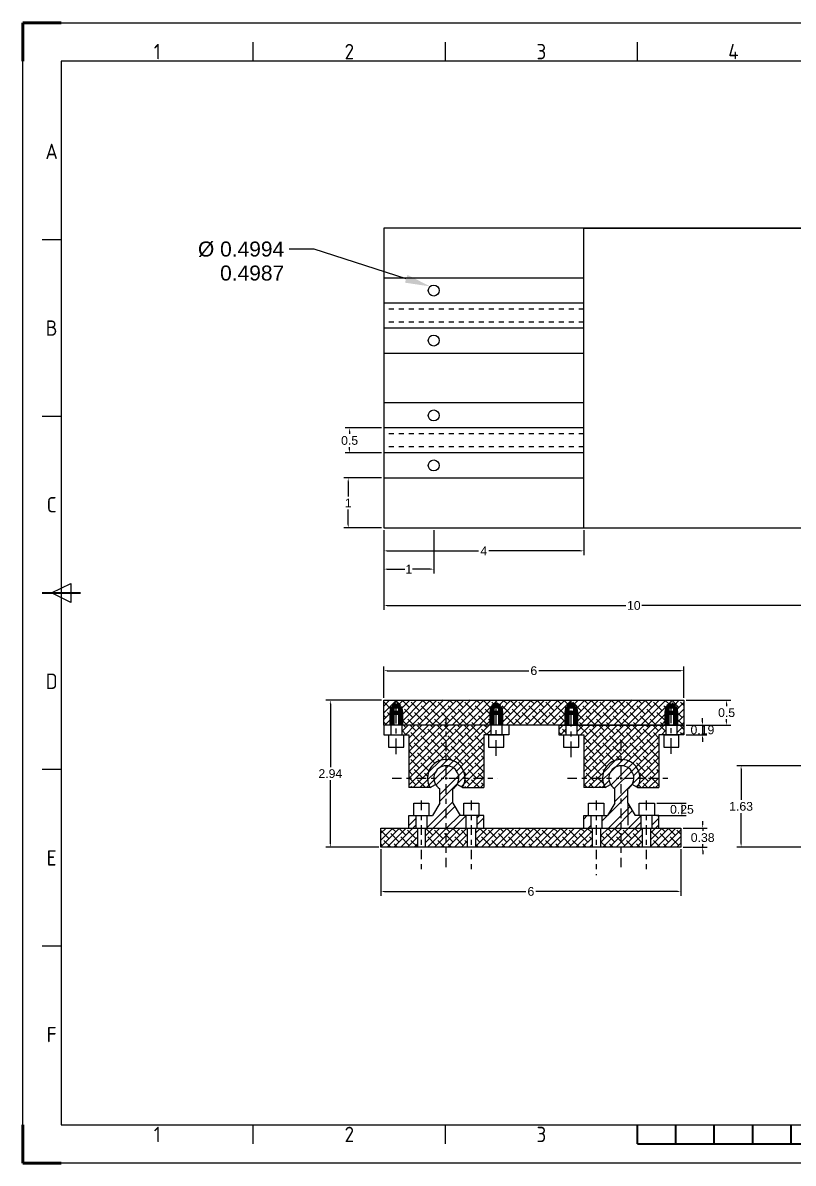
# Model space of a CAD drawing. Header units: inches. Extents: x 2714.6 to 2746.9, y 1797.3 to 1820.1.
# Drawn here: x 2714.63 to 2730.04, y 1797.26 to 1820.07 of the extents above; entities that cross this region are included whole.
import ezdxf
from ezdxf import colors
from ezdxf.entities.mleader import LeaderData, LeaderLine
from ezdxf.enums import TextEntityAlignment as Align
from ezdxf.math import Vec2, Vec3

# ---------------------------------------------------------------- set-up
doc = ezdxf.new("R2010")
doc.units = ezdxf.units.IN
doc.header["$LTSCALE"] = 0.01
for name, pattern in [('CENTER', [50.8, 31.75, -6.35, 6.35, -6.35]), ('CENTER2', [28.575, 19.05, -3.175, 3.175, -3.175]), ('HIDDEN', [9.525, 6.35, -3.175])]:
    doc.linetypes.add(name, pattern=pattern)
doc.layers.add('AM_BOR', color=7, linetype='Continuous', lineweight=50)
for name, color, linetype in [('Center Lines', 160, 'CENTER'), ('HATCH', 7, 'Continuous'), ('Hidden Lines', 240, 'HIDDEN'), ('Line', 7, 'Continuous'), ('Object', 7, 'Continuous')]:
    doc.layers.add(name, color=color, linetype=linetype)
doc.styles.add('ACISOTS', font='isocp.shx')
doc.styles.get("Standard").update_dxf_attribs({"font": 'arial.ttf'})
doc.dimstyles.new('ISO-25', dxfattribs={"dimscale": 0.07, "dimtxt": 2.5, "dimasz": 1, "dimexe": 1.25, "dimexo": 0.625, "dimtad": 0, "dimtih": 1, "dimtoh": 1, "dimdsep": 46, "dimtxsty": 'Standard', "dimcen": 1, "dimadec": 0, "dimazin": 0, "dimtfac": 1, "dimtmove": 0, "dimatfit": 3, "dimfxl": 1, "dimarcsym": 0})
pattern_1 = [(45, (-1.82235, 0), (-0.067351921, 0.067351921), []), (135, (-1.82235, 0), (-0.2020557627, 0.067351921), [0.238125, -0.142875])]

# ---------------------------------------------------------------- blocks, each defined once
blk = doc.blocks.new('*U1')
at = {"layer": 'Center Lines', "color": 0, "linetype": 'CENTER2', "transparency": 16777216}
for p, q in [((0, 0.05), (0, 1.233)), ((-1.085, 0), (-0.05, 0)), ((0.05, 0), (1.033, 0)), ((0, -1.782), (0, -0.05))]:
    blk.add_line(p, q, dxfattribs=at)
at = {"layer": 'Center Lines', "color": 0, "linetype": 'Continuous', "transparency": 16777216}
for p, q in [((-0.025, 0), (0.025, 0)), ((0, -0.025), (0, 0.025))]:
    blk.add_line(p, q, dxfattribs=at)
blk = doc.blocks.new('*U2')
at = {"layer": 'Center Lines', "color": 0, "linetype": 'CENTER2', "transparency": 16777216}
blk.add_line((0, 0.425), (0, -1.046), dxfattribs=at)
blk = doc.blocks.new('*U3')
at = {"layer": 'Center Lines', "color": 0, "linetype": 'CENTER2', "transparency": 16777216}
blk.add_line((0, 0.425), (0, -1.039), dxfattribs=at)
blk = doc.blocks.new('*U9')
at = {"layer": 'Center Lines', "color": 0, "linetype": 'CENTER2', "transparency": 16777216}
for p, q in [((0, 0.05), (0, 0.75)), ((-1.079, 0), (-0.05, 0)), ((0.05, 0), (0.947, 0)), ((0, -1.781), (0, -0.05))]:
    blk.add_line(p, q, dxfattribs=at)
at = {"layer": 'Center Lines', "color": 0, "linetype": 'Continuous', "transparency": 16777216}
for p, q in [((-0.025, 0), (0.025, 0)), ((0, -0.025), (0, 0.025))]:
    blk.add_line(p, q, dxfattribs=at)
blk = doc.blocks.new('*U10')
at = {"layer": 'Center Lines', "color": 0, "linetype": 'CENTER2', "transparency": 16777216}
blk.add_line((0, 0.425), (0, -1.068), dxfattribs=at)
blk = doc.blocks.new('*U11')
at = {"layer": 'Center Lines', "color": 0, "linetype": 'CENTER2', "transparency": 16777216}
blk.add_line((0, 0.425), (0, -1.017), dxfattribs=at)
blk = doc.blocks.new('ISO_A3')
for p, q in [((410, 287), (10, 287)), ((10, 287), (10, 10)), ((10, 10), (410, 10))]:
    blk.add_line(p, q)
at = {"layer": 'AM_BOR'}
for p, q in [((10, 297), (0, 297)), ((0, 297), (0, 287)), ((0, 0), (0, 10)), ((0, 0), (10, 0))]:
    blk.add_line(p, q, dxfattribs=at)
at = {"layer": 'AM_BOR', "color": 1, "lineweight": 25}
for p, q in [((0, 297), (420, 297)), ((0, 0), (0, 297)), ((60, 287), (60, 292)), ((110, 287), (110, 292)), ((160, 287), (160, 292)), ((10, 240.5), (5, 240.5)), ((10, 194.5), (5, 194.5)), ((7.5, 148.5), (12.5, 151)), ((12.5, 146), (7.5, 148.5)), ((12.5, 151), (12.5, 146)), ((10, 102.5), (5, 102.5)), ((10, 56.5), (5, 56.5)), ((60, 5), (60, 10)), ((110, 5), (110, 10)), ((420, 0), (0, 0))]:
    blk.add_line(p, q, dxfattribs=at)
at = {"layer": 'AM_BOR', "color": 2, "lineweight": 35}
for p, q in [((5, 148.5), (15, 148.5)), ((160, 5), (160, 10)), ((170, 5), (170, 10)), ((180, 5), (180, 10)), ((190, 5), (190, 10)), ((200, 5), (200, 10)), ((160, 5), (260, 5))]:
    blk.add_line(p, q, dxfattribs=at)
at = {"layer": 'AM_BOR', "color": 1, "lineweight": 25, "style": 'ACISOTS'}
for s, p in [('1', (35, 289.5)), ('2', (85, 289.5)), ('3', (135, 289.5)), ('4', (185, 289.5)), ('A', (7.5, 263.5)), ('B', (7.5, 217.5)), ('C', (7.5, 171.5)), ('D', (7.5, 125.5)), ('E', (7.5, 79.5)), ('F', (7.5, 33.5)), ('1', (35, 7.5)), ('2', (85, 7.5)), ('3', (135, 7.5))]:
    blk.add_text(s, height=4, dxfattribs=at).set_placement(p, align=Align.MIDDLE)
blk = doc.blocks.new('*D19')
at = {"color": 0, "lineweight": -2, "transparency": 16777216}
for p, q in [((2721.852, 1809.923), (2721.852, 1808.329)), ((2731.852, 1809.923), (2731.852, 1808.329)), ((2721.922, 1808.416), (2726.691, 1808.416)), ((2731.782, 1808.416), (2727.012, 1808.416))]:
    blk.add_line(p, q, dxfattribs=at)
at = {"color": 0, "transparency": 16777216}
for points in [[(2721.922, 1808.428), (2721.922, 1808.405), (2721.852, 1808.416)], [(2731.782, 1808.428), (2731.782, 1808.405), (2731.852, 1808.416)]]:
    blk.add_solid(points, dxfattribs=at)
at = {"layer": 'Defpoints', "color": 0, "transparency": 16777216}
for p in [(2721.852, 1809.967), (2731.852, 1809.967), (2731.852, 1808.416)]:
    blk.add_point(p, dxfattribs=at)
at = {"color": 0, "transparency": 16777216, "insert": (2726.852, 1808.416), "char_height": 0.175, "attachment_point": 5}
blk.add_mtext('10', dxfattribs=at)
blk = doc.blocks.new('*D20')
at = {"color": 0, "lineweight": -2, "transparency": 16777216}
for p, q in [((2721.852, 1809.923), (2721.852, 1809.422)), ((2725.852, 1809.923), (2725.852, 1809.422)), ((2721.922, 1809.509), (2723.748, 1809.509)), ((2725.782, 1809.509), (2723.956, 1809.509))]:
    blk.add_line(p, q, dxfattribs=at)
at = {"color": 0, "transparency": 16777216}
for points in [[(2721.922, 1809.521), (2721.922, 1809.498), (2721.852, 1809.509)], [(2725.782, 1809.521), (2725.782, 1809.498), (2725.852, 1809.509)]]:
    blk.add_solid(points, dxfattribs=at)
at = {"layer": 'Defpoints', "color": 0, "transparency": 16777216}
for p in [(2721.852, 1809.967), (2725.852, 1809.967), (2725.852, 1809.509)]:
    blk.add_point(p, dxfattribs=at)
at = {"color": 0, "transparency": 16777216, "insert": (2723.852, 1809.509), "char_height": 0.175, "attachment_point": 5}
blk.add_mtext('4', dxfattribs=at)
blk = doc.blocks.new('*D21')
at = {"color": 0, "lineweight": -2, "transparency": 16777216}
for p, q in [((2721.852, 1809.923), (2721.852, 1809.056)), ((2722.852, 1809.923), (2722.852, 1809.056)), ((2721.922, 1809.143), (2722.276, 1809.143)), ((2722.782, 1809.143), (2722.428, 1809.143))]:
    blk.add_line(p, q, dxfattribs=at)
at = {"color": 0, "transparency": 16777216}
for points in [[(2721.922, 1809.155), (2721.922, 1809.132), (2721.852, 1809.143)], [(2722.782, 1809.155), (2722.782, 1809.132), (2722.852, 1809.143)]]:
    blk.add_solid(points, dxfattribs=at)
at = {"layer": 'Defpoints', "color": 0, "transparency": 16777216}
for p in [(2721.852, 1809.967), (2722.852, 1809.967), (2722.852, 1809.143)]:
    blk.add_point(p, dxfattribs=at)
at = {"color": 0, "transparency": 16777216, "insert": (2722.352, 1809.143), "char_height": 0.175, "attachment_point": 5}
blk.add_mtext('1', dxfattribs=at)
blk = doc.blocks.new('*D22')
at = {"color": 0, "lineweight": -2, "transparency": 16777216}
for p, q in [((2721.808, 1811.967), (2721.081, 1811.967)), ((2721.169, 1811.897), (2721.169, 1811.85)), ((2721.169, 1811.537), (2721.169, 1811.584)), ((2721.808, 1811.467), (2721.081, 1811.467))]:
    blk.add_line(p, q, dxfattribs=at)
at = {"color": 0, "transparency": 16777216}
for points in [[(2721.157, 1811.897), (2721.18, 1811.897), (2721.169, 1811.967)], [(2721.157, 1811.537), (2721.18, 1811.537), (2721.169, 1811.467)]]:
    blk.add_solid(points, dxfattribs=at)
at = {"layer": 'Defpoints', "color": 0, "transparency": 16777216}
for p in [(2721.169, 1811.967), (2721.852, 1811.967), (2721.852, 1811.467)]:
    blk.add_point(p, dxfattribs=at)
at = {"color": 0, "transparency": 16777216, "insert": (2721.169, 1811.717), "char_height": 0.175, "attachment_point": 5}
blk.add_mtext('0.5', dxfattribs=at)
blk = doc.blocks.new('*D33')
at = {"color": 0, "lineweight": -2, "transparency": 16777216}
for p, q in [((2730.895, 1805.212), (2728.91, 1805.212)), ((2728.997, 1805.142), (2728.997, 1804.53)), ((2728.997, 1803.652), (2728.997, 1804.264)), ((2730.895, 1803.582), (2728.91, 1803.582))]:
    blk.add_line(p, q, dxfattribs=at)
at = {"color": 0, "transparency": 16777216}
for points in [[(2728.986, 1805.142), (2729.009, 1805.142), (2728.997, 1805.212)], [(2728.986, 1803.652), (2729.009, 1803.652), (2728.997, 1803.582)]]:
    blk.add_solid(points, dxfattribs=at)
at = {"layer": 'Defpoints', "color": 0, "transparency": 16777216}
for p in [(2728.997, 1805.212), (2730.939, 1805.212), (2730.939, 1803.582)]:
    blk.add_point(p, dxfattribs=at)
at = {"color": 0, "transparency": 16777216, "insert": (2728.997, 1804.397), "char_height": 0.175, "attachment_point": 5}
blk.add_mtext('1.63', dxfattribs=at)
blk = doc.blocks.new('*D37')
at = {"color": 0, "lineweight": -2, "transparency": 16777216}
for p, q in [((2721.794, 1803.539), (2721.794, 1802.608)), ((2727.794, 1803.539), (2727.794, 1802.608)), ((2721.864, 1802.696), (2724.693, 1802.696)), ((2727.724, 1802.696), (2724.896, 1802.696))]:
    blk.add_line(p, q, dxfattribs=at)
at = {"color": 0, "transparency": 16777216}
for points in [[(2721.864, 1802.707), (2721.864, 1802.684), (2721.794, 1802.696)], [(2727.724, 1802.707), (2727.724, 1802.684), (2727.794, 1802.696)]]:
    blk.add_solid(points, dxfattribs=at)
at = {"layer": 'Defpoints', "color": 0, "transparency": 16777216}
for p in [(2721.794, 1803.582), (2727.794, 1803.582), (2727.794, 1802.696)]:
    blk.add_point(p, dxfattribs=at)
at = {"color": 0, "transparency": 16777216, "insert": (2724.794, 1802.696), "char_height": 0.175, "attachment_point": 5}
blk.add_mtext('6', dxfattribs=at)
blk = doc.blocks.new('*D38')
at = {"color": 0, "lineweight": -2, "transparency": 16777216}
for p, q in [((2728.229, 1804.032), (2728.229, 1804.102)), ((2727.838, 1803.962), (2728.316, 1803.962)), ((2728.229, 1803.962), (2728.229, 1803.906)), ((2727.838, 1803.582), (2728.316, 1803.582)), ((2728.229, 1803.582), (2728.229, 1803.639)), ((2728.229, 1803.512), (2728.229, 1803.442))]:
    blk.add_line(p, q, dxfattribs=at)
at = {"color": 0, "transparency": 16777216}
for points in [[(2728.217, 1804.032), (2728.24, 1804.032), (2728.229, 1803.962)], [(2728.217, 1803.512), (2728.24, 1803.512), (2728.229, 1803.582)]]:
    blk.add_solid(points, dxfattribs=at)
at = {"layer": 'Defpoints', "color": 0, "transparency": 16777216}
for p in [(2727.794, 1803.962), (2727.794, 1803.582), (2728.229, 1803.582)]:
    blk.add_point(p, dxfattribs=at)
at = {"color": 0, "transparency": 16777216, "insert": (2728.229, 1803.772), "char_height": 0.175, "attachment_point": 5}
blk.add_mtext('0.38', dxfattribs=at)
blk = doc.blocks.new('*D39')
at = {"color": 0, "lineweight": -2, "transparency": 16777216}
for p, q in [((2721.808, 1806.522), (2720.696, 1806.522)), ((2720.784, 1806.452), (2720.784, 1805.185)), ((2720.784, 1803.652), (2720.784, 1804.919)), ((2721.751, 1803.582), (2720.696, 1803.582))]:
    blk.add_line(p, q, dxfattribs=at)
at = {"color": 0, "transparency": 16777216}
for points in [[(2720.772, 1806.452), (2720.795, 1806.452), (2720.784, 1806.522)], [(2720.772, 1803.652), (2720.795, 1803.652), (2720.784, 1803.582)]]:
    blk.add_solid(points, dxfattribs=at)
at = {"layer": 'Defpoints', "color": 0, "transparency": 16777216}
for p in [(2720.784, 1806.522), (2721.852, 1806.522), (2721.794, 1803.582)]:
    blk.add_point(p, dxfattribs=at)
at = {"color": 0, "transparency": 16777216, "insert": (2720.784, 1805.052), "char_height": 0.175, "attachment_point": 5}
blk.add_mtext('2.94', dxfattribs=at)
blk = doc.blocks.new('*D40')
at = {"color": 0, "lineweight": -2, "transparency": 16777216}
for p, q in [((2721.852, 1806.566), (2721.852, 1807.199)), ((2727.852, 1806.566), (2727.852, 1807.199)), ((2721.922, 1807.112), (2724.75, 1807.112)), ((2727.782, 1807.112), (2724.953, 1807.112))]:
    blk.add_line(p, q, dxfattribs=at)
at = {"color": 0, "transparency": 16777216}
for points in [[(2721.922, 1807.123), (2721.922, 1807.1), (2721.852, 1807.112)], [(2727.782, 1807.123), (2727.782, 1807.1), (2727.852, 1807.112)]]:
    blk.add_solid(points, dxfattribs=at)
at = {"layer": 'Defpoints', "color": 0, "transparency": 16777216}
for p in [(2727.852, 1807.112), (2721.852, 1806.522), (2727.852, 1806.522)]:
    blk.add_point(p, dxfattribs=at)
at = {"color": 0, "transparency": 16777216, "insert": (2724.852, 1807.112), "char_height": 0.175, "attachment_point": 5}
blk.add_mtext('6', dxfattribs=at)
blk = doc.blocks.new('*D41')
at = {"color": 0, "lineweight": -2, "transparency": 16777216}
for p, q in [((2727.896, 1806.522), (2728.794, 1806.522)), ((2728.707, 1806.452), (2728.707, 1806.405)), ((2728.707, 1806.092), (2728.707, 1806.139)), ((2727.896, 1806.022), (2728.794, 1806.022))]:
    blk.add_line(p, q, dxfattribs=at)
at = {"color": 0, "transparency": 16777216}
for points in [[(2728.695, 1806.452), (2728.719, 1806.452), (2728.707, 1806.522)], [(2728.695, 1806.092), (2728.719, 1806.092), (2728.707, 1806.022)]]:
    blk.add_solid(points, dxfattribs=at)
at = {"layer": 'Defpoints', "color": 0, "transparency": 16777216}
for p in [(2727.852, 1806.522), (2727.852, 1806.022), (2728.707, 1806.022)]:
    blk.add_point(p, dxfattribs=at)
at = {"color": 0, "transparency": 16777216, "insert": (2728.707, 1806.272), "char_height": 0.175, "attachment_point": 5}
blk.add_mtext('0.5', dxfattribs=at)
blk = doc.blocks.new('*D42')
at = {"color": 0, "lineweight": -2, "transparency": 16777216}
for p, q in [((2728.224, 1806.092), (2728.224, 1806.162)), ((2727.896, 1806.022), (2728.311, 1806.022)), ((2727.896, 1805.832), (2728.311, 1805.832)), ((2728.224, 1806.022), (2728.224, 1805.832)), ((2728.224, 1805.762), (2728.224, 1805.692))]:
    blk.add_line(p, q, dxfattribs=at)
at = {"color": 0, "transparency": 16777216}
for points in [[(2728.212, 1806.092), (2728.236, 1806.092), (2728.224, 1806.022)], [(2728.212, 1805.762), (2728.236, 1805.762), (2728.224, 1805.832)]]:
    blk.add_solid(points, dxfattribs=at)
at = {"layer": 'Defpoints', "color": 0, "transparency": 16777216}
for p in [(2727.852, 1806.022), (2727.852, 1805.832), (2728.224, 1805.832)]:
    blk.add_point(p, dxfattribs=at)
at = {"color": 0, "transparency": 16777216, "insert": (2728.224, 1805.927), "char_height": 0.175, "attachment_point": 5}
blk.add_mtext('0.19', dxfattribs=at)
blk = doc.blocks.new('*D43')
at = {"color": 0, "lineweight": -2, "transparency": 16777216}
for p, q in [((2727.311, 1804.462), (2727.901, 1804.462)), ((2727.814, 1804.392), (2727.814, 1804.282)), ((2727.311, 1804.212), (2727.901, 1804.212))]:
    blk.add_line(p, q, dxfattribs=at)
at = {"color": 0, "transparency": 16777216}
for points in [[(2727.802, 1804.392), (2727.826, 1804.392), (2727.814, 1804.462)], [(2727.802, 1804.282), (2727.826, 1804.282), (2727.814, 1804.212)]]:
    blk.add_solid(points, dxfattribs=at)
at = {"layer": 'Defpoints', "color": 0, "transparency": 16777216}
for p in [(2727.267, 1804.462), (2727.267, 1804.212), (2727.814, 1804.212)]:
    blk.add_point(p, dxfattribs=at)
at = {"color": 0, "transparency": 16777216, "insert": (2727.814, 1804.337), "char_height": 0.175, "attachment_point": 5}
blk.add_mtext('0.25', dxfattribs=at)
blk = doc.blocks.new('*D51')
at = {"color": 0, "lineweight": -2, "transparency": 16777216}
for p, q in [((2721.808, 1810.967), (2721.054, 1810.967)), ((2721.141, 1810.897), (2721.141, 1810.599)), ((2721.141, 1810.037), (2721.141, 1810.335)), ((2721.808, 1809.967), (2721.054, 1809.967))]:
    blk.add_line(p, q, dxfattribs=at)
at = {"color": 0, "transparency": 16777216}
for points in [[(2721.13, 1810.897), (2721.153, 1810.897), (2721.141, 1810.967)], [(2721.13, 1810.037), (2721.153, 1810.037), (2721.141, 1809.967)]]:
    blk.add_solid(points, dxfattribs=at)
at = {"layer": 'Defpoints', "color": 0, "transparency": 16777216}
for p in [(2721.141, 1810.967), (2721.852, 1810.967), (2721.852, 1809.967)]:
    blk.add_point(p, dxfattribs=at)
at = {"color": 0, "transparency": 16777216, "insert": (2721.141, 1810.467), "char_height": 0.175, "attachment_point": 5}
blk.add_mtext('1', dxfattribs=at)

msp = doc.modelspace()

# ---------------------------------------------------------------- hatches: boundary and pattern name
at = {"layer": 'HATCH', "true_color": 0xffffff}
h = msp.add_hatch(dxfattribs=at)
h.set_pattern_fill('ANSI38', scale=0.03)
h.paths.add_polyline_path([(2724.007, 1806.272), (2724.027, 1806.397), (2724.102, 1806.441), (2724.102, 1806.522), (2722.102, 1806.522), (2722.102, 1806.441), (2722.177, 1806.397), (2722.197, 1806.272), (2722.197, 1806.022), (2724.007, 1806.022)])
h.paths.add_polyline_path([(2722.027, 1806.397), (2722.102, 1806.441), (2722.102, 1806.522), (2721.852, 1806.522), (2721.852, 1806.022), (2722.007, 1806.022), (2722.007, 1806.272)])
h.paths.add_polyline_path([(2725.527, 1806.397), (2725.602, 1806.441), (2725.602, 1806.522), (2724.102, 1806.522), (2724.102, 1806.441), (2724.177, 1806.397), (2724.197, 1806.272), (2724.197, 1806.022), (2725.507, 1806.022), (2725.507, 1806.272)])
h.paths.add_polyline_path([(2727.507, 1806.272), (2727.527, 1806.397), (2727.602, 1806.441), (2727.602, 1806.522), (2725.602, 1806.522), (2725.602, 1806.441), (2725.677, 1806.397), (2725.697, 1806.272), (2725.697, 1806.022), (2727.507, 1806.022)])
h.paths.add_polyline_path([(2727.852, 1806.522), (2727.602, 1806.522), (2727.602, 1806.441), (2727.677, 1806.397), (2727.697, 1806.272), (2727.697, 1806.022), (2727.852, 1806.022)])
h = msp.add_hatch(dxfattribs=at)
h.set_pattern_fill('ANSI38', scale=0.03)
h.set_pattern_definition(pattern_1)
h.paths.add_polyline_path([(2723.477, 1804.962), (2723.852, 1804.962), (2723.852, 1805.832), (2723.992, 1805.832), (2723.992, 1806.022), (2722.212, 1806.022), (2722.212, 1805.832), (2722.255, 1805.832), (2722.352, 1805.832), (2722.352, 1804.962), (2722.727, 1804.962, -1)])
h.paths.add_polyline_path([(2722.779, 1804.772, -0.133615), (2722.727, 1804.962), (2722.352, 1804.962), (2722.352, 1804.772)])
h.paths.add_polyline_path([(2723.425, 1804.772), (2723.852, 1804.772), (2723.852, 1804.962), (2723.477, 1804.962, -0.133615)])
h.paths.add_polyline_path([(2725.852, 1804.962), (2726.227, 1804.962, -1), (2726.977, 1804.962), (2727.352, 1804.962), (2727.352, 1805.832), (2727.492, 1805.832), (2727.492, 1806.022), (2725.712, 1806.022), (2725.712, 1805.832), (2725.755, 1805.832), (2725.852, 1805.832)])
h.paths.add_polyline_path([(2725.492, 1806.022), (2725.352, 1806.022), (2725.352, 1805.832), (2725.492, 1805.832)])
h.paths.add_polyline_path([(2727.852, 1805.832), (2727.852, 1806.022), (2727.712, 1806.022), (2727.712, 1805.832), (2727.755, 1805.832)])
h.paths.add_polyline_path([(2726.977, 1804.962, -0.133615), (2726.925, 1804.772), (2727.352, 1804.772), (2727.352, 1804.962)])
h.paths.add_polyline_path([(2725.852, 1804.962), (2725.852, 1804.772), (2726.279, 1804.772, -0.133615), (2726.227, 1804.962)])
h = msp.add_hatch(dxfattribs=at)
h.set_pattern_fill('ANSI32', scale=0.03)
h.set_pattern_definition([(45, (-1.82235, 0), (-0.202055763, 0.202055763), []), (45, (-1.68764, 0), (-0.202055763, 0.202055763), [])])
h.paths.add_polyline_path([(2726.327, 1804.212), (2726.212, 1804.212), (2726.212, 1803.962), (2726.992, 1803.962), (2726.992, 1804.212), (2726.876, 1804.212), (2726.732, 1804.462), (2726.732, 1804.749, 3.565704), (2726.472, 1804.749), (2726.472, 1804.462)])
h.paths.add_polyline_path([(2725.852, 1803.962), (2725.992, 1803.962), (2725.992, 1804.212), (2725.852, 1804.212)])
h.paths.add_polyline_path([(2727.212, 1803.962), (2727.352, 1803.962), (2727.352, 1804.212), (2727.212, 1804.212)])
h.paths.add_polyline_path([(2723.493, 1803.962), (2723.493, 1804.212), (2723.377, 1804.212), (2723.233, 1804.462), (2723.233, 1804.749, 3.565704), (2722.973, 1804.749), (2722.973, 1804.462), (2722.828, 1804.212), (2722.713, 1804.212), (2722.713, 1803.962)])
h.paths.add_polyline_path([(2722.353, 1803.962), (2722.493, 1803.962), (2722.493, 1804.212), (2722.353, 1804.212)])
h.paths.add_polyline_path([(2723.713, 1803.962), (2723.853, 1803.962), (2723.853, 1804.212), (2723.713, 1804.212)])
h = msp.add_hatch(dxfattribs=at)
h.set_pattern_fill('ANSI31', scale=0.03)
h.set_pattern_definition([(45, (-1.82235, 0), (-0.067351921, 0.067351921), [])])
h.paths.add_polyline_path([(2722.727, 1804.962), (2722.853, 1804.962, -0.414214), (2723.103, 1805.212), (2723.103, 1805.337, 0.414858)])
h.paths.add_polyline_path([(2723.103, 1805.337), (2723.103, 1805.212, -0.414214), (2723.353, 1804.962), (2723.477, 1804.962, 0.413569)])
h.paths.add_polyline_path([(2723.317, 1804.835), (2723.425, 1804.772, 0.133615), (2723.477, 1804.962), (2723.353, 1804.962, -0.135017)])
h.paths.add_polyline_path([(2722.853, 1804.962), (2722.727, 1804.962, 0.133615), (2722.779, 1804.772), (2722.887, 1804.835, -0.134177)])
h.paths.add_polyline_path([(2726.279, 1804.772), (2726.387, 1804.835, -0.134597), (2726.352, 1804.962), (2726.227, 1804.962, 0.133615)])
h.paths.add_polyline_path([(2726.602, 1805.212), (2726.602, 1805.337, 0.414214), (2726.227, 1804.962), (2726.352, 1804.962, -0.414214)])
h.paths.add_polyline_path([(2726.852, 1804.962), (2726.977, 1804.962, 0.414214), (2726.602, 1805.337), (2726.602, 1805.212, -0.414214)])
h.paths.add_polyline_path([(2726.977, 1804.962), (2726.852, 1804.962, -0.134597), (2726.817, 1804.835), (2726.925, 1804.772, 0.133615)])
h = msp.add_hatch(dxfattribs=at)
h.set_pattern_fill('ANSI38', scale=0.03)
h.set_pattern_definition(pattern_1)
h.paths.add_polyline_path([(2726.016, 1803.582), (2726.016, 1803.962), (2723.685, 1803.962), (2723.685, 1803.582)])
h.paths.add_polyline_path([(2722.524, 1803.582), (2722.524, 1803.962), (2721.794, 1803.962), (2721.794, 1803.582)])
h.paths.add_polyline_path([(2722.682, 1803.962), (2722.682, 1803.582), (2723.103, 1803.582), (2723.103, 1803.962)])
h.paths.add_polyline_path([(2723.103, 1803.582), (2723.52, 1803.582), (2723.52, 1803.962), (2723.103, 1803.962)])
h.paths.add_polyline_path([(2727.019, 1803.582), (2727.019, 1803.962), (2726.602, 1803.962), (2726.602, 1803.582)])
h.paths.add_polyline_path([(2726.602, 1803.582), (2726.602, 1803.962), (2726.188, 1803.962), (2726.188, 1803.582)])
h.paths.add_polyline_path([(2727.794, 1803.582), (2727.794, 1803.962), (2727.185, 1803.962), (2727.185, 1803.582)])

# ---------------------------------------------------------------- linework, layer by layer
for p, q in [((2731.852, 1815.967), (2721.852, 1815.967)), ((2721.852, 1815.967), (2721.852, 1809.967)), ((2725.852, 1809.967), (2725.852, 1815.967)), ((2725.852, 1815.967), (2731.852, 1815.967)), ((2721.852, 1814.967), (2721.852, 1813.467)), ((2725.852, 1814.967), (2721.852, 1814.967)), ((2725.852, 1814.467), (2721.852, 1814.467)), ((2725.852, 1813.967), (2721.852, 1813.967)), ((2721.852, 1813.467), (2725.852, 1813.467)), ((2721.852, 1812.467), (2721.852, 1810.967)), ((2725.852, 1812.467), (2721.852, 1812.467)), ((2725.852, 1811.967), (2721.852, 1811.967)), ((2725.852, 1811.467), (2721.852, 1811.467)), ((2721.852, 1810.967), (2725.852, 1810.967)), ((2721.852, 1809.967), (2731.852, 1809.967)), ((2725.852, 1809.967), (2731.852, 1809.967)), ((2721.852, 1806.522), (2727.852, 1806.522)), ((2721.852, 1806.022), (2721.852, 1806.522)), ((2727.852, 1806.522), (2727.852, 1806.022)), ((2727.852, 1806.022), (2721.852, 1806.022)), ((2721.852, 1806.022), (2721.852, 1805.832)), ((2721.852, 1805.832), (2722.352, 1805.832)), ((2721.949, 1805.832), (2722.255, 1805.832)), ((2721.949, 1805.832), (2721.949, 1805.582)), ((2721.992, 1806.022), (2721.992, 1805.832)), ((2722.212, 1806.022), (2722.212, 1805.832)), ((2722.255, 1805.582), (2722.255, 1805.832)), ((2722.352, 1805.832), (2722.352, 1804.772)), ((2724.352, 1805.832), (2723.852, 1805.832)), ((2723.852, 1805.832), (2723.852, 1804.772)), ((2723.949, 1805.832), (2724.255, 1805.832)), ((2723.949, 1805.832), (2723.949, 1805.582)), ((2723.992, 1806.022), (2723.992, 1805.832)), ((2724.212, 1806.022), (2724.212, 1805.832)), ((2724.255, 1805.582), (2724.255, 1805.832)), ((2724.352, 1806.022), (2724.352, 1805.832)), ((2725.352, 1806.022), (2727.852, 1806.022)), ((2725.352, 1806.022), (2725.352, 1805.832)), ((2725.352, 1805.832), (2725.852, 1805.832)), ((2725.449, 1805.832), (2725.755, 1805.832)), ((2725.449, 1805.832), (2725.449, 1805.582)), ((2725.492, 1806.022), (2725.492, 1805.832)), ((2725.712, 1806.022), (2725.712, 1805.832)), ((2725.755, 1805.582), (2725.755, 1805.832)), ((2725.852, 1805.832), (2725.852, 1804.772)), ((2727.852, 1805.832), (2727.352, 1805.832)), ((2727.352, 1805.832), (2727.352, 1804.772)), ((2727.449, 1805.832), (2727.755, 1805.832)), ((2727.449, 1805.832), (2727.449, 1805.582)), ((2727.492, 1806.022), (2727.492, 1805.832)), ((2727.712, 1806.022), (2727.712, 1805.832)), ((2727.755, 1805.582), (2727.755, 1805.832)), ((2727.852, 1806.022), (2727.852, 1805.832)), ((2721.949, 1805.582), (2722.255, 1805.582)), ((2723.949, 1805.582), (2724.255, 1805.582)), ((2725.449, 1805.582), (2725.755, 1805.582)), ((2727.449, 1805.582), (2727.755, 1805.582)), ((2722.779, 1804.772), (2722.352, 1804.772)), ((2722.779, 1804.772), (2722.887, 1804.835)), ((2722.973, 1804.462), (2722.973, 1804.749)), ((2723.233, 1804.462), (2723.233, 1804.749)), ((2723.425, 1804.772), (2723.317, 1804.835)), ((2723.425, 1804.772), (2723.852, 1804.772)), ((2726.279, 1804.772), (2725.852, 1804.772)), ((2726.279, 1804.772), (2726.387, 1804.835)), ((2726.472, 1804.462), (2726.472, 1804.749)), ((2726.732, 1804.462), (2726.732, 1804.749)), ((2726.925, 1804.772), (2726.817, 1804.835)), ((2726.925, 1804.772), (2727.352, 1804.772)), ((2722.45, 1804.212), (2722.45, 1804.462)), ((2722.45, 1804.462), (2722.756, 1804.462)), ((2722.756, 1804.462), (2722.756, 1804.212)), ((2723.45, 1804.212), (2723.45, 1804.462)), ((2723.45, 1804.462), (2723.756, 1804.462)), ((2723.756, 1804.462), (2723.756, 1804.212)), ((2725.949, 1804.212), (2725.949, 1804.462)), ((2725.949, 1804.462), (2726.255, 1804.462)), ((2726.255, 1804.462), (2726.255, 1804.212)), ((2726.961, 1804.212), (2726.961, 1804.462)), ((2726.961, 1804.462), (2727.267, 1804.462)), ((2727.267, 1804.462), (2727.267, 1804.212)), ((2722.353, 1803.962), (2722.353, 1804.212)), ((2722.353, 1804.212), (2722.828, 1804.212)), ((2722.493, 1804.212), (2722.493, 1803.962)), ((2722.713, 1804.212), (2722.713, 1803.962)), ((2723.853, 1804.212), (2723.377, 1804.212)), ((2723.493, 1804.212), (2723.493, 1803.962)), ((2723.713, 1804.212), (2723.713, 1803.962)), ((2723.853, 1803.962), (2723.853, 1804.212)), ((2725.852, 1803.962), (2725.852, 1804.212)), ((2725.852, 1804.212), (2726.327, 1804.212)), ((2725.992, 1804.212), (2725.992, 1803.962)), ((2726.212, 1804.212), (2726.212, 1803.962)), ((2727.352, 1804.212), (2726.876, 1804.212)), ((2726.992, 1804.212), (2726.992, 1803.962)), ((2727.212, 1804.212), (2727.212, 1803.962)), ((2727.352, 1803.962), (2727.352, 1804.212)), ((2721.794, 1803.582), (2721.794, 1803.962)), ((2721.794, 1803.962), (2727.794, 1803.962)), ((2722.353, 1803.962), (2723.853, 1803.962)), ((2722.524, 1803.962), (2722.524, 1803.582)), ((2722.682, 1803.962), (2722.682, 1803.582)), ((2723.52, 1803.962), (2723.52, 1803.582)), ((2723.685, 1803.962), (2723.685, 1803.582)), ((2726.016, 1803.962), (2726.016, 1803.582)), ((2726.188, 1803.962), (2726.188, 1803.582)), ((2727.019, 1803.962), (2727.019, 1803.582)), ((2727.185, 1803.962), (2727.185, 1803.582)), ((2727.794, 1803.962), (2727.794, 1803.582)), ((2727.794, 1803.582), (2721.794, 1803.582))]:
    msp.add_line(p, q)
at = {"color": 1, "linetype": 'CENTER'}
for p, q in [((2722.102, 1805.44), (2722.102, 1806.522)), ((2724.102, 1805.406), (2724.102, 1806.522)), ((2725.602, 1805.381), (2725.602, 1806.522)), ((2727.602, 1805.448), (2727.602, 1806.522))]:
    msp.add_line(p, q, dxfattribs=at)
at = {"lineweight": 100}
for p, q in [((2722.027, 1806.397), (2722.007, 1806.272)), ((2722.197, 1806.272), (2722.007, 1806.272)), ((2722.007, 1806.022), (2722.007, 1806.272)), ((2722.027, 1806.397), (2722.102, 1806.441)), ((2722.027, 1806.022), (2722.027, 1806.397)), ((2722.177, 1806.397), (2722.027, 1806.397)), ((2722.177, 1806.397), (2722.102, 1806.441)), ((2722.177, 1806.022), (2722.177, 1806.397)), ((2722.197, 1806.272), (2722.177, 1806.397)), ((2722.197, 1806.022), (2722.197, 1806.272)), ((2724.027, 1806.397), (2724.007, 1806.272)), ((2724.197, 1806.272), (2724.007, 1806.272)), ((2724.007, 1806.022), (2724.007, 1806.272)), ((2724.027, 1806.397), (2724.102, 1806.441)), ((2724.027, 1806.022), (2724.027, 1806.397)), ((2724.177, 1806.397), (2724.027, 1806.397)), ((2724.177, 1806.397), (2724.102, 1806.441)), ((2724.177, 1806.022), (2724.177, 1806.397)), ((2724.197, 1806.272), (2724.177, 1806.397)), ((2724.197, 1806.022), (2724.197, 1806.272)), ((2725.527, 1806.397), (2725.507, 1806.272)), ((2725.697, 1806.272), (2725.507, 1806.272)), ((2725.507, 1806.022), (2725.507, 1806.272)), ((2725.527, 1806.397), (2725.602, 1806.441)), ((2725.527, 1806.022), (2725.527, 1806.397)), ((2725.677, 1806.397), (2725.527, 1806.397)), ((2725.677, 1806.397), (2725.602, 1806.441)), ((2725.677, 1806.022), (2725.677, 1806.397)), ((2725.697, 1806.272), (2725.677, 1806.397)), ((2725.697, 1806.022), (2725.697, 1806.272)), ((2727.527, 1806.397), (2727.507, 1806.272)), ((2727.697, 1806.272), (2727.507, 1806.272)), ((2727.507, 1806.022), (2727.507, 1806.272)), ((2727.527, 1806.397), (2727.602, 1806.441)), ((2727.527, 1806.022), (2727.527, 1806.397)), ((2727.677, 1806.397), (2727.527, 1806.397)), ((2727.677, 1806.397), (2727.602, 1806.441)), ((2727.677, 1806.022), (2727.677, 1806.397)), ((2727.697, 1806.272), (2727.677, 1806.397)), ((2727.697, 1806.022), (2727.697, 1806.272))]:
    msp.add_line(p, q, dxfattribs=at)
for centre in [(2722.852, 1814.717), (2722.852, 1813.717), (2722.852, 1812.217), (2722.852, 1811.217)]:
    msp.add_circle(centre, 0.11)
for centre, radius, start, end in [((2723.102, 1804.962), 0.375, 329.5579, 210.4421), ((2723.103, 1804.962), 0.25, 301.3323, 238.6677), ((2726.602, 1804.962), 0.375, 329.5579, 210.4421), ((2726.602, 1804.962), 0.25, 301.3323, 238.6677)]:
    msp.add_arc(centre, radius, start, end)
at = {"layer": 'Hidden Lines'}
for p, q in [((2725.852, 1814.347), (2721.852, 1814.347)), ((2725.852, 1814.087), (2721.852, 1814.087)), ((2725.852, 1811.847), (2721.852, 1811.847)), ((2725.852, 1811.587), (2721.852, 1811.587))]:
    msp.add_line(p, q, dxfattribs=at)
at = {"layer": 'Line'}
for p, q in [((2722.973, 1804.462), (2722.828, 1804.212)), ((2723.233, 1804.462), (2723.377, 1804.212)), ((2726.472, 1804.462), (2726.327, 1804.212)), ((2726.732, 1804.462), (2726.876, 1804.212)), ((2726.732, 1804.462), (2726.732, 1804.019))]:
    msp.add_line(p, q, dxfattribs=at)

# ---------------------------------------------------------------- block references
at = {"lineweight": 0, "xscale": 0.07680880245030648, "yscale": 0.07680880245030648, "zscale": 0.07680880245030648}
msp.add_blockref('ISO_A3', (2714.635, 1797.26), dxfattribs=at)
at = {"layer": 'Center Lines', "linetype": 'CENTER2'}
for name, p in [('*U1', (2723.103, 1804.962)), ('*U9', (2726.602, 1804.962)), ('*U2', (2722.603, 1804.087)), ('*U3', (2723.603, 1804.087)), ('*U10', (2726.102, 1804.087)), ('*U11', (2727.102, 1804.087))]:
    msp.add_blockref(name, p, dxfattribs=at)

# ---------------------------------------------------------------- dimensions: what is measured, and where the dimension line sits
for base, p1, p2, picture, middle in [((2721.169, 1811.967), (2721.852, 1811.467), (2721.852, 1811.967), '*D22', (2721.169, 1811.717)), ((2728.224, 1805.832), (2727.852, 1806.022), (2727.852, 1805.832), '*D42', (2728.224, 1805.927)), ((2727.814, 1804.212), (2727.267, 1804.462), (2727.267, 1804.212), '*D43', (2727.814, 1804.337)), ((2728.229, 1803.582), (2727.794, 1803.962), (2727.794, 1803.582), '*D38', (2728.229, 1803.772))]:
    dim = msp.add_linear_dim(base=base, p1=p1, p2=p2, angle=90, dimstyle='ISO-25')
    dim.commit()
    dim.dimension.update_dxf_attribs({"geometry": picture, "text_midpoint": middle, "dimtype": 160})
for base, p1, p2, picture, middle in [((2721.141, 1810.967), (2721.852, 1809.967), (2721.852, 1810.967), '*D51', (2721.141, 1810.467)), ((2720.784, 1806.522), (2721.794, 1803.582), (2721.852, 1806.522), '*D39', (2720.784, 1805.052)), ((2728.707, 1806.022), (2727.852, 1806.522), (2727.852, 1806.022), '*D41', (2728.707, 1806.272)), ((2728.997, 1805.212), (2730.939, 1803.582), (2730.939, 1805.212), '*D33', (2728.997, 1804.397))]:
    dim = msp.add_linear_dim(base=base, p1=p1, p2=p2, angle=90, dimstyle='ISO-25')
    dim.commit()
    dim.dimension.update_dxf_attribs({"geometry": picture, "text_midpoint": middle})
dim = msp.add_linear_dim(base=(2731.852, 1808.416), p1=(2721.852, 1809.967), p2=(2731.852, 1809.967), dimstyle='ISO-25')
dim.commit()
dim.dimension.update_dxf_attribs({"geometry": '*D19', "text_midpoint": (2726.852, 1808.416), "dimtype": 160})
for base, p1, p2, picture, middle in [((2725.852, 1809.509), (2721.852, 1809.967), (2725.852, 1809.967), '*D20', (2723.852, 1809.509)), ((2722.852, 1809.143), (2721.852, 1809.967), (2722.852, 1809.967), '*D21', (2722.352, 1809.143)), ((2727.852, 1807.112), (2721.852, 1806.522), (2727.852, 1806.522), '*D40', (2724.852, 1807.112)), ((2727.794, 1802.696), (2721.794, 1803.582), (2727.794, 1803.582), '*D37', (2724.794, 1802.696))]:
    dim = msp.add_linear_dim(base=base, p1=p1, p2=p2, dimstyle='ISO-25')
    dim.commit()
    dim.dimension.update_dxf_attribs({"geometry": picture, "text_midpoint": middle})

# ---------------------------------------------------------------- leaders
at = {"layer": 'Object'}
ml = msp.add_multileader_mtext('Standard', dxfattribs=at)
ml.set_content('%%C 0.4994\\P    0.4987', color=256)
ml.set_leader_properties()
ml.build(insert=Vec2(0, 0))
ml.multileader.update_dxf_attribs({"dogleg_length": 0.5, "arrow_head_size": 0.5})
ctx = ml.context
ctx.base_point, ctx.char_height, ctx.arrow_head_size, ctx.landing_gap_size, ctx.plane_origin = Vec3(2718.033, 1815.544), 0.3, 0.5, 0.1, Vec3(2722.852, 1811.728)
ctx.text_align_type = 2
notes = []
notes.append((ctx, [(1, (1, 1, 0), (2720.461, 1815.544), (-1, 0), 0.5, [(0, [(2722.778, 1814.799)], 0, [])])]))
ctx.mtext.insert, ctx.mtext.alignment, ctx.mtext.line_spacing_factor, ctx.mtext.flow_direction = Vec3(2719.861, 1815.697), 3, 0.96, 5
for ctx, leaders in notes:
    for number, flags, end, landing, length, lines in leaders:
        leader = LeaderData()
        leader.index, (leader.has_last_leader_line, leader.has_dogleg_vector, leader.attachment_direction) = number, flags
        leader.last_leader_point, leader.dogleg_vector, leader.dogleg_length = Vec3(end), Vec3(landing), length
        for number, points, colour, breaks in lines:
            line = LeaderLine()
            line.index, line.vertices, line.color, line.breaks = number, Vec3.list(points), colors.encode_raw_color(colour), breaks
            leader.lines.append(line)
        ctx.leaders.append(leader)

doc.saveas('drawing.dxf')
